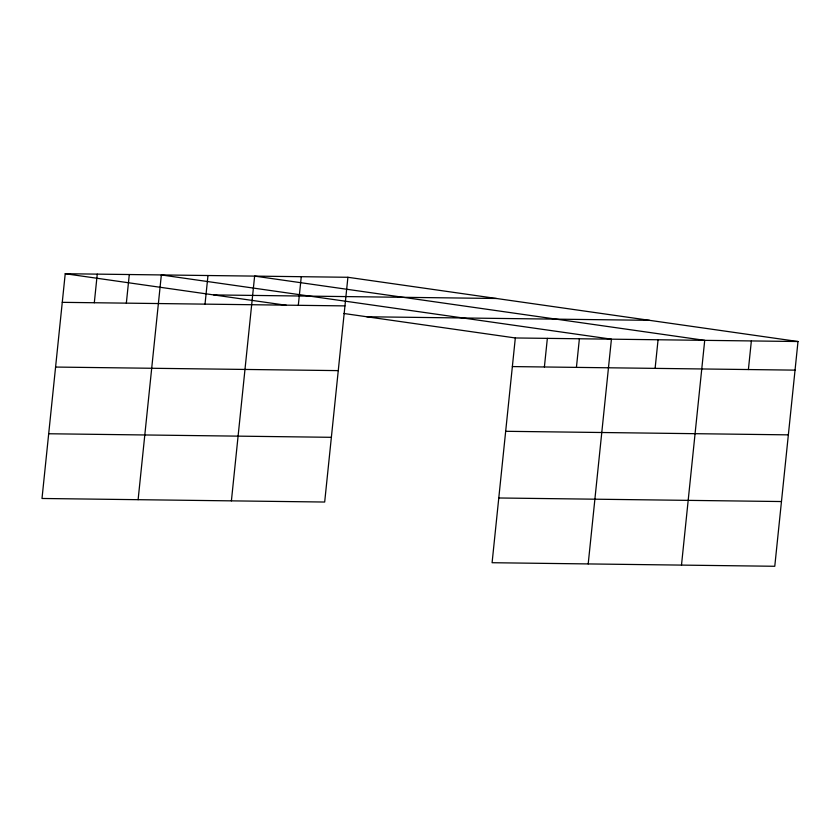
<?xml version="1.0" encoding="UTF-8"?>
<svg xmlns="http://www.w3.org/2000/svg" width="840" height="840" viewBox="0 0 840 840"><rect width="100%" height="100%" fill="white"/><g stroke="black" fill="none" stroke-linecap="round" stroke-linejoin="round"><path stroke-width="1.26" d="M347.907 277.284L65.226 273.725L42 498.477L324.681 502.036L347.907 277.284L798 341.523L774.774 566.275L492.093 562.716L515.319 337.964L798 341.523M94.311 302.746L97.261 274.134M126.347 303.145L129.297 274.533M138.117 499.685L161.343 274.943L611.425 339.171L588.2 563.924M205.023 304.132L207.984 275.531M231.399 500.861L254.625 276.108L704.718 340.347L681.492 565.1M298.305 305.308L301.266 276.696M544.394 366.975L547.355 338.373M576.429 367.385L579.39 338.772M655.116 368.372L658.067 339.759M748.398 369.548L751.359 340.935M213.759 294.924L496.44 298.483M62.265 302.337L344.957 305.897M366.786 316.764L649.467 320.324M512.358 366.576L795.039 370.135M55.577 367.059L338.268 370.619M505.669 431.298L788.351 434.858M48.688 433.755L331.369 437.315M498.781 497.983L781.462 501.543M65.226 273.725L286.44 305.298M343.833 313.488L515.319 337.964"/></g></svg>
